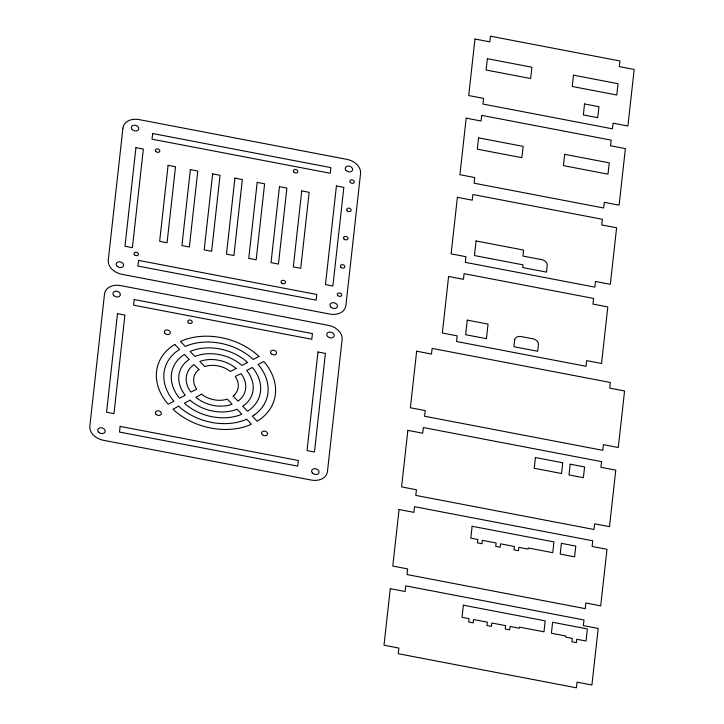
<?xml version="1.0" encoding="UTF-8"?>
<svg xmlns="http://www.w3.org/2000/svg" width="724" height="724" viewBox="0 0 724 724"><rect width="100%" height="100%" fill="white"/><g stroke="black" fill="none" stroke-linecap="round" stroke-linejoin="round"><path stroke-width="1.09" d="M104.5 294.071L89.83 426.146A15.177 11.294 16.5 0 0 103.423 440.292L311.338 480.066A15.177 11.294 16.5 0 0 327.447 471.596L342.117 339.52A15.177 11.294 16.5 0 0 328.524 325.375L120.609 285.6A15.177 11.294 16.5 0 0 104.5 294.071M122.935 128.067L108.265 260.142A15.177 11.294 16.5 0 0 121.858 274.296L329.773 314.062A15.177 11.294 16.5 0 0 345.882 305.591L360.552 173.516A15.177 11.294 16.5 0 0 346.959 159.37L139.044 119.596A15.177 11.294 16.5 0 0 122.935 128.067M117.496 313.646L106.546 412.255L113.967 413.676L124.917 315.067L117.496 313.646M135.931 147.642L124.98 246.251L132.402 247.671L143.352 149.063L135.931 147.642M120.139 426.4L119.505 432.056L297.718 466.138L298.351 460.491L120.139 426.4M134.23 299.528L133.596 305.175L311.809 339.266L312.442 333.61L134.23 299.528M138.574 260.396L137.94 266.052L316.153 300.143L316.786 294.487L138.574 260.396M152.664 133.524L152.031 139.18L330.244 173.262L330.877 167.606L152.664 133.524M168.086 165.344L159.651 241.336L167.072 242.757L175.516 166.764L168.086 165.344M190.367 169.606L181.923 245.59L189.353 247.011L197.788 171.027L190.367 169.606M212.639 173.869L204.204 249.852L211.625 251.273L220.06 175.28L212.639 173.869M234.911 178.122L226.476 254.115L233.906 255.536L242.341 179.543L234.911 178.122M257.192 182.385L248.757 258.377L256.178 259.798L264.613 183.805L257.192 182.385M279.464 186.647L271.029 262.64L278.45 264.061L286.894 188.068L279.464 186.647M301.745 190.91L293.301 266.903L300.732 268.314L309.166 192.331L301.745 190.91M317.981 351.991L307.03 450.599L314.451 452.02L325.402 353.412L317.981 351.991M336.416 185.996L325.465 284.595L332.886 286.016L343.837 187.407L336.416 185.996M390.281 588.675L384.001 645.22L398.852 648.061L398.218 653.709L576.431 687.8L577.064 682.144L591.915 684.985L598.196 628.45L583.345 625.608L583.969 619.952L405.757 585.861L405.132 591.517L390.281 588.675M399.069 509.524L392.788 566.059L407.639 568.901L407.015 574.557L585.227 608.64L585.852 602.992L600.703 605.834L606.984 549.29L592.132 546.448L592.757 540.792L414.544 506.709L413.92 512.366L399.069 509.524M407.856 430.364L401.576 486.908L416.427 489.75L415.802 495.397L594.015 529.488L594.639 523.832L609.49 526.674L615.771 470.129L600.92 467.297L601.554 461.641L423.341 427.549L422.707 433.205L407.856 430.364M416.653 351.212L410.372 407.748L425.223 410.589L424.59 416.246L602.802 450.328L603.436 444.681L618.287 447.513L624.568 390.978L609.717 388.136L610.341 382.48L432.128 348.398L431.504 354.045L416.653 351.212M448.608 276.487L442.328 333.022L457.179 335.864L456.554 341.52L586.051 366.29L586.684 360.633L601.535 363.475L607.807 306.931L592.956 304.098L593.59 298.442L464.084 273.672L463.46 279.319L448.608 276.487M457.396 197.326L451.115 253.871L465.966 256.703L465.342 262.359L594.847 287.129L595.472 281.473L610.323 284.315L616.604 227.779L601.753 224.938L602.377 219.282L472.881 194.512L472.247 200.168L457.396 197.326M466.193 118.166L459.912 174.71L474.763 177.552L474.13 183.208L603.635 207.978L604.259 202.322L619.111 205.163L625.391 148.619L610.54 145.777L611.165 140.13L481.668 115.36L481.044 121.008L466.193 118.166M474.98 39.015L468.7 95.55L483.551 98.392L482.926 104.048L612.423 128.818L613.056 123.161L627.907 126.003L634.179 69.468L619.328 66.626L619.961 60.97L490.456 36.2L489.831 41.856L474.98 39.015M478.564 137.859L477.306 149.171L521.859 157.687L523.117 146.384L478.564 137.859M487.352 58.698L486.094 70.011L530.647 78.536L531.905 67.223L487.352 58.698M467.27 320.126L465.65 334.714L486.438 338.687L488.057 324.099L467.27 320.126M476.057 240.965L474.437 255.554L523 264.848L522.701 267.554L546.466 272.106L547.217 265.319A6.073 4.516 16.5 0 0 541.778 259.663L522.918 256.052L523.579 250.061L476.057 240.965M463.369 605.201L462.021 617.301L469.08 618.649L468.7 622.043L473.152 622.893L473.532 619.5L487.343 622.142L486.962 625.536L491.424 626.387L491.795 622.993L505.605 625.636L505.234 629.029L509.687 629.88L510.067 626.486L519.343 628.26L519.47 627.129L543.977 631.817L545.199 620.848L463.369 605.201M472.129 526.267L470.808 538.14L477.867 539.489L477.487 542.882L481.949 543.733L482.32 540.339L496.13 542.982L495.759 546.376L500.212 547.226L500.592 543.833L514.402 546.475L514.022 549.869L518.475 550.72L518.855 547.335L528.14 549.109L528.267 547.977L552.765 552.665L553.96 541.923L472.129 526.267M514.664 339.927L513.913 346.715L537.67 351.258L538.43 344.479A6.073 4.516 16.5 0 0 532.991 338.814L521.108 336.542A6.073 4.516 16.5 0 0 514.664 339.927M564.702 154.339L563.444 165.642L607.997 174.167L609.255 162.855L564.702 154.339M573.489 75.178L572.231 86.482L616.785 95.007L618.043 83.703L573.489 75.178M535.425 457.532L534.231 468.283L561.562 473.505L562.747 462.763L535.425 457.532M584.549 103.966L583.327 114.935L597.734 117.695L598.956 106.727L584.549 103.966M552.62 622.269L551.398 633.238L565.806 635.998L565.679 637.129L572.295 638.387L571.915 641.781L576.367 642.631L576.747 639.238L586.024 641.021L587.372 628.921L552.62 622.269M561.39 543.344L560.195 554.086L574.594 556.837L575.788 546.095L561.39 543.344M570.177 464.184L568.983 474.926L583.39 477.677L584.585 466.935L570.177 464.184M198.937 369.557L197.625 370.661A22.77 16.951 16.5 0 0 195.742 387.621L196.756 389.168L190.883 392.091A30.363 22.598 16.5 0 1 193.942 364.561L198.937 369.557M234.323 395.005L233.01 396.109L238.006 401.105A30.363 22.598 16.5 0 0 241.065 373.575L235.191 376.498L236.205 378.046A22.77 16.951 16.5 0 1 234.323 395.005M174.828 344.479L171.905 346.28A60.716 45.196 16.5 0 0 165.787 401.358L168.203 404.182L173.896 401.187L172.059 399.042A53.133 39.549 16.5 0 1 177.416 350.85L179.633 349.475L174.828 344.479M184.448 354.479L182.919 355.421A45.54 33.892 16.5 0 0 178.33 396.725L179.588 398.2L185.281 395.204L184.611 394.408A37.947 28.245 16.5 0 1 188.43 359.991L189.254 359.484L184.448 354.479M243.517 405.675L242.694 406.182L247.499 411.187L249.029 410.246A45.54 33.892 16.5 0 0 253.617 368.941L252.359 367.466L246.667 370.462L247.337 371.258A37.947 28.245 16.5 0 1 243.517 405.675M254.531 414.816L252.314 416.191L257.12 421.187L260.043 419.386A60.716 45.196 16.5 0 0 266.161 364.308L263.744 361.484L258.052 364.48L259.889 366.625A53.133 39.549 16.5 0 1 254.531 414.816M236.16 368.453L230.386 371.493L228.739 370.272A22.77 16.951 16.5 0 0 206.467 366.009L204.63 366.561L199.887 361.43A30.363 22.598 16.5 0 1 236.051 368.353L236.16 368.453M247.554 362.471L241.852 365.457L241.065 364.724A37.947 28.245 16.5 0 0 195.86 356.081L194.946 356.489L190.141 351.484L191.842 350.733A45.54 33.892 16.5 0 1 246.088 361.104L247.554 362.471M258.939 356.479L253.246 359.475L251.101 357.484A53.133 39.549 16.5 0 0 187.815 345.384L185.335 346.488L180.529 341.484L183.796 340.027A60.716 45.196 16.5 0 1 256.124 353.864L258.939 356.479M178.701 406.191L173.009 409.187L175.823 411.802A60.716 45.196 16.5 0 0 248.151 425.64L251.418 424.183L246.613 419.178L244.133 420.282A53.133 39.549 16.5 0 1 180.846 408.182L178.701 406.191M190.086 400.209L184.394 403.196L185.86 404.562A45.54 33.892 16.5 0 0 240.106 414.933L241.807 414.182L237.001 409.178L236.087 409.585A37.947 28.245 16.5 0 1 190.883 400.942L190.086 400.209M201.562 394.173L195.896 397.313A30.363 22.598 16.5 0 0 232.06 404.236L227.318 399.105L225.481 399.657A22.77 16.951 16.5 0 1 203.2 395.394L201.562 394.173M281.573 282.966A2.281 1.692 16.5 0 0 285.383 282.921A2.281 1.692 16.5 0 0 282.885 280.324A2.281 1.692 16.5 0 0 281.573 282.966M155.877 151.533A2.281 1.692 16.5 0 0 159.687 151.479A2.281 1.692 16.5 0 0 157.189 148.882A2.281 1.692 16.5 0 0 155.877 151.533M134.546 254.848A2.281 1.692 16.5 0 0 138.356 254.803A2.281 1.692 16.5 0 0 135.859 252.205A2.281 1.692 16.5 0 0 134.546 254.848M293.881 172.149A2.281 1.692 16.5 0 0 297.691 172.104A2.281 1.692 16.5 0 0 295.193 169.507A2.281 1.692 16.5 0 0 293.881 172.149M344.081 239.038A2.281 1.692 16.5 0 0 347.891 238.983A2.281 1.692 16.5 0 0 345.393 236.386A2.281 1.692 16.5 0 0 344.081 239.038M340.941 267.301A2.281 1.692 16.5 0 0 344.751 267.256A2.281 1.692 16.5 0 0 342.253 264.658A2.281 1.692 16.5 0 0 340.941 267.301M337.8 295.573A2.281 1.692 16.5 0 0 341.619 295.528A2.281 1.692 16.5 0 0 339.122 292.93A2.281 1.692 16.5 0 0 337.8 295.573M132.22 129.578A3.792 2.824 16.5 0 0 138.574 129.496A3.792 2.824 16.5 0 0 134.411 125.162A3.792 2.824 16.5 0 0 132.22 129.578M347.221 210.765A2.281 1.692 16.5 0 0 351.031 210.711A2.281 1.692 16.5 0 0 348.534 208.114A2.281 1.692 16.5 0 0 347.221 210.765M350.362 182.493A2.281 1.692 16.5 0 0 354.172 182.448A2.281 1.692 16.5 0 0 351.674 179.842A2.281 1.692 16.5 0 0 350.362 182.493M117.053 266.179A3.792 2.824 16.5 0 0 123.406 266.097A3.792 2.824 16.5 0 0 119.243 261.762A3.792 2.824 16.5 0 0 117.053 266.179M346.072 170.475A3.792 2.824 16.5 0 0 352.425 170.402A3.792 2.824 16.5 0 0 348.262 166.067A3.792 2.824 16.5 0 0 346.072 170.475M330.904 307.085A3.792 2.824 16.5 0 0 337.257 307.003A3.792 2.824 16.5 0 0 333.094 302.668A3.792 2.824 16.5 0 0 330.904 307.085M165.09 333.447A3.032 2.263 16.5 0 0 170.176 333.384A3.032 2.263 16.5 0 0 166.846 329.918A3.032 2.263 16.5 0 0 165.09 333.447M113.786 295.573A3.792 2.824 16.5 0 0 120.139 295.501A3.792 2.824 16.5 0 0 115.976 291.166A3.792 2.824 16.5 0 0 113.786 295.573M156.113 414.3A3.032 2.263 16.5 0 0 161.199 414.237A3.032 2.263 16.5 0 0 157.868 410.77A3.032 2.263 16.5 0 0 156.113 414.3M271.274 353.755A3.032 2.263 16.5 0 0 276.36 353.692A3.032 2.263 16.5 0 0 273.029 350.226A3.032 2.263 16.5 0 0 271.274 353.755M262.296 434.608A3.032 2.263 16.5 0 0 267.382 434.545A3.032 2.263 16.5 0 0 264.052 431.079A3.032 2.263 16.5 0 0 262.296 434.608M98.618 432.183A3.792 2.824 16.5 0 0 104.971 432.101A3.792 2.824 16.5 0 0 100.808 427.766A3.792 2.824 16.5 0 0 98.618 432.183M327.637 336.479A3.792 2.824 16.5 0 0 333.99 336.407A3.792 2.824 16.5 0 0 329.827 332.072A3.792 2.824 16.5 0 0 327.637 336.479M312.469 473.08A3.792 2.824 16.5 0 0 318.822 473.007A3.792 2.824 16.5 0 0 314.659 468.672A3.792 2.824 16.5 0 0 312.469 473.08M188.294 322.642A2.281 1.692 16.5 0 0 192.104 322.587A2.281 1.692 16.5 0 0 189.607 319.99A2.281 1.692 16.5 0 0 188.294 322.642"/></g></svg>
